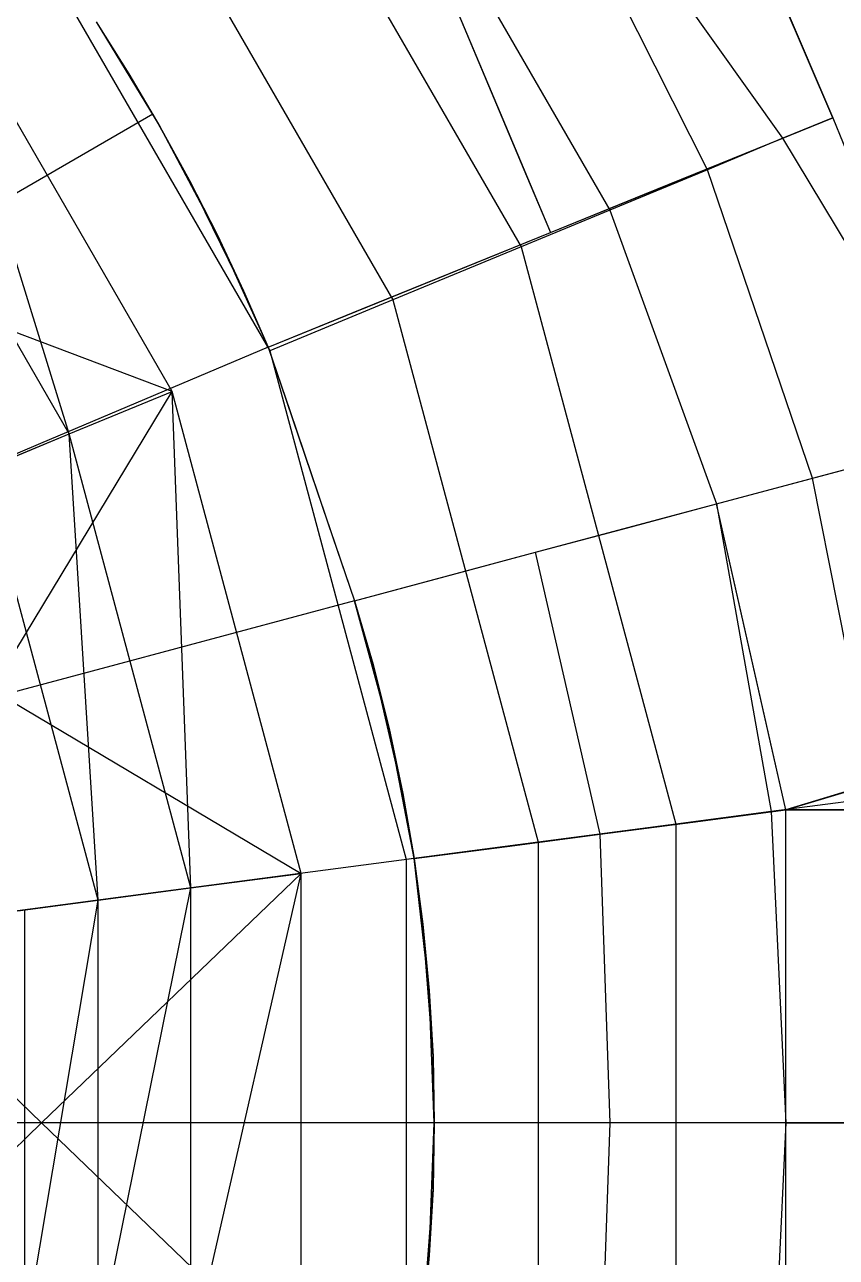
# Model space of a CAD drawing. Header units: millimetres. Extents: x -90 to 90, y -106 to 105.
# Drawn here: x 39.32 to 59.03, y -3.26 to 26.68 of the extents above; entities that cross this region are included whole.
import ezdxf

# ---------------------------------------------------------------- set-up
doc = ezdxf.new("R2010")
doc.units = ezdxf.units.MM
doc.header["$MEASUREMENT"] = 0
for name, color, linetype, true_color in [('1-CHJ_FG-O180x6', 116, 'Continuous', 0x008040), ('1-CHJ_FG-O219x8', 70, 'Continuous', 0x80ff00), ('1-CHJ_XG1-O245x8', 241, 'Continuous', 0xff969c), ('1-CHJ_XG2-O299x8', 33, 'Continuous', 0xc78d8d), ('1-CL-O351x10', 171, 'Continuous', 0x8080ff), ('1-TC_ZL-B500x300x12x16', 31, 'Continuous', 0xffc28c), ('1-TG_FG-O219x10', 140, 'Continuous', 0x00bcff), ('1-TG_HL-O299x8', 9, 'Continuous', 0xc4c4c4), ('1-TG_XG-O299x8', 12, 'Continuous', 0xb80000), ('1-TG_ZC1-O299x8', 140, 'Continuous', 0x00b2ff), ('1-TG_ZC2-O457x10', 84, 'Continuous', 0x25a025), ('1-XWM_L1-O402x10', 145, 'Continuous', 0x3e88b5), ('1-XWM_L2-O457x12', 20, 'Continuous', 0xf75c00), ('1-XWM_LG-O402x12', 111, 'Continuous', 0x7fffbf), ('1-XWM_LG2-O457x12', 61, 'Continuous', 0xe2fb99), ('1-XXZ-B800x800x35x35', 123, 'Continuous', 0x45e2af), ('1-YGZ-O600x20', 6, 'Continuous', 0xff00ff), ('1-YGZ-O800x30', 5, 'Continuous', 0x0000ff), ('1-ZHJ_FG1-O219x8', 125, 'Continuous', 0x3fbf7f), ('1-ZHJ_FG2-O325x10', 71, 'Continuous', 0xcdfe7a), ('1-ZHJ_XG1-O351x10', 15, 'Continuous', 0xbf3f3f), ('1-ZHJ_XG2-O457x14', 20, 'Continuous', 0xff5f11)]:
    doc.layers.add(name, color=color, linetype=linetype, true_color=true_color)

msp = doc.modelspace()

# ---------------------------------------------------------------- linework, layer by layer
at = {"layer": '1-CHJ_FG-O180x6'}
for p, q in [((57.76, 27.172, 20), (58.349, 25.792, 23)), ((58.349, 25.792, 23), (58.937, 24.412, 20))]:
    msp.add_line(p, q, dxfattribs=at)
at = {"layer": '1-CHJ_FG-O219x8'}
for p, q in [((49.772, 27.129, 20), (50.35, 25.754, 23)), ((50.35, 25.754, 23), (50.928, 24.378, 20)), ((50.928, 24.378, 20), (51.506, 23.003, 23)), ((51.506, 23.003, 23), (52.084, 21.628, 20)), ((52.084, 21.628, 23), (52.084, 21.628, 20))]:
    msp.add_line(p, q, dxfattribs=at)
at = {"layer": '1-CHJ_XG1-O245x8'}
for p, q in [((57.172, 28.552, 23), (58.349, 25.792, 23)), ((57.76, 27.172, 20), (58.937, 24.412, 20)), ((58.349, 25.792, 23), (58.937, 24.412, 23))]:
    msp.add_line(p, q, dxfattribs=at)
at = {"layer": '1-CHJ_XG2-O299x8'}
for p, q in [((49.194, 28.504, 23), (50.35, 25.754, 23)), ((49.772, 27.129, 20), (50.928, 24.378, 20)), ((50.35, 25.754, 23), (51.506, 23.003, 23)), ((50.928, 24.378, 20), (52.084, 21.628, 20)), ((51.506, 23.003, 23), (52.084, 21.628, 23))]:
    msp.add_line(p, q, dxfattribs=at)
at = {"layer": '1-CL-O351x10'}
for p, q in [((53.29, 7.013, 23), (51.725, 13.86, 23)), ((53.534, 0, 23), (53.29, 7.013, 23)), ((53.29, -7.013, 23), (53.534, 0, 23))]:
    msp.add_line(p, q, dxfattribs=at)
at = {"layer": '1-TC_ZL-B500x300x12x16'}
for p, q in [((42.435, 24.5, 23), (37.239, 21.5, 23)), ((45.232, 18.844, 23), (39.707, 16.501, 23)), ((39.707, 16.501, 23), (34.184, 14.159, 23)), ((47.33, 12.682, 23), (41.535, 11.129, 23)), ((41.535, 11.129, 23), (35.739, 9.576, 23)), ((48.779, 6.422, 23), (42.632, 5.613, 23)), ((42.632, 5.613, 23), (36.683, 4.829, 23)), ((42.999, 0, 23), (37, 0, 23)), ((49.266, 0, 23), (42.999, 0, 23))]:
    msp.add_line(p, q, dxfattribs=at)
at = {"layer": '1-TG_FG-O219x10'}
for p, q in [((36.77, 15.231, 42.118), (40.403, 16.736, 45.218)), ((40.403, 16.736, 42.118), (40.403, 16.736, 45.218)), ((39.153, 5.155, 42.118), (43.358, 5.708, 45.218)), ((43.358, 5.708, 42.118), (43.358, 5.708, 45.218))]:
    msp.add_line(p, q, dxfattribs=at)
at = {"layer": '1-TG_HL-O299x8'}
for p, q in [((40.403, 16.736, 42.118), (34.695, 26.623, 42.118)), ((43.358, 5.708, 42.118), (40.403, 16.736, 42.118)), ((41.105, 5.412, 38.69), (38.304, 15.866, 38.69)), ((43.358, -5.708, 42.118), (43.358, 5.708, 42.118)), ((41.105, -5.412, 38.69), (41.105, 5.412, 38.69)), ((39.323, -5.177, 34.991), (39.323, 5.177, 34.991))]:
    msp.add_line(p, q, dxfattribs=at)
at = {"layer": '1-TG_XG-O299x8'}
for p, q in [((40.403, 16.736, 45.218), (42.9, 17.77, 45.218)), ((36.77, 15.231, 42.118), (40.403, 16.736, 42.118)), ((36.77, 15.231, 45.218), (40.403, 16.736, 45.218)), ((43.358, 5.708, 45.218), (46.037, 6.061, 45.218)), ((39.153, 5.155, 42.118), (43.358, 5.708, 42.118)), ((39.153, 5.155, 45.218), (43.358, 5.708, 45.218))]:
    msp.add_line(p, q, dxfattribs=at)
at = {"layer": '1-TG_ZC1-O299x8'}
for p, q in [((40.403, 16.736, 42.118), (36.839, 28.268, 45.218)), ((43.358, 5.708, 42.118), (42.9, 17.77, 45.218)), ((41.105, 5.412, 38.69), (40.403, 16.736, 42.118)), ((43.358, -5.708, 42.118), (46.037, 6.061, 45.218)), ((41.105, -5.412, 38.69), (43.358, 5.708, 42.118)), ((39.323, -5.177, 34.991), (41.105, 5.412, 38.69))]:
    msp.add_line(p, q, dxfattribs=at)
at = {"layer": '1-TG_ZC2-O457x10'}
for p, q in [((42.9, 17.77, 45.218), (36.839, 28.268, 45.218)), ((42.9, 17.77, 45.218), (34.93, 20.772, 45.218)), ((38.524, 10.524, 45.218), (42.9, 17.77, 45.218)), ((46.037, 6.061, 45.218), (42.9, 17.77, 45.218)), ((38.524, 10.524, 45.218), (46.037, 6.061, 45.218)), ((46.037, 6.061, 45.218), (39.733, 0, 45.218)), ((46.037, -6.061, 45.218), (46.037, 6.061, 45.218)), ((39.733, 0, 45.218), (34.947, 4.601, 45.218)), ((39.733, 0, 45.218), (34.947, -4.601, 45.218)), ((46.037, -6.061, 45.218), (39.733, 0, 45.218))]:
    msp.add_line(p, q, dxfattribs=at)
at = {"layer": '1-XWM_L1-O402x10'}
for p, q in [((45.966, 35.271, 33.113), (53.529, 22.172, 33.113)), ((44.114, 33.85, 32.06), (51.372, 21.279, 32.06)), ((58.937, 24.412, 29.052), (55.407, 32.692, 30.291)), ((41.442, 31.8, 28.153), (48.261, 19.99, 28.153)), ((57.724, 23.92, 29.566), (52.382, 31.439, 31.358)), ((38.874, 29.829, 24.123), (45.27, 18.751, 24.123)), ((58.937, 24.412, 29.052), (57.724, 23.92, 29.566)), ((58.937, 24.412, 29.052), (62.109, 16.642, 28.033)), ((57.724, 23.92, 29.566), (55.895, 23.152, 33)), ((62.109, 16.642, 28.033), (57.724, 23.92, 29.566)), ((53.529, 22.172, 33.113), (56.12, 15.037, 33.113)), ((51.372, 21.279, 32.06), (55.129, 7.258, 32.06)), ((48.261, 19.99, 28.153), (51.79, 6.818, 28.153)), ((45.27, 18.751, 24.123), (48.581, 6.396, 24.123)), ((58.445, 15.66, 32.999), (62.109, 16.642, 28.033)), ((56.12, 15.037, 33.113), (57.443, 7.563, 33.113)), ((57.443, 7.563, 33.113), (57.802, 0, 33.113)), ((55.129, 7.258, 32.06), (55.129, -7.258, 32.06)), ((51.79, 6.818, 28.153), (51.79, -6.818, 28.153)), ((48.581, 6.396, 24.123), (48.581, -6.396, 24.123)), ((57.802, 0, 33.113), (57.443, -7.563, 33.113))]:
    msp.add_line(p, q, dxfattribs=at)
at = {"layer": '1-XWM_L2-O457x12'}
for p, q in [((55.895, 23.152, 33), (51.874, 31.134, 33)), ((55.895, 23.152, 33), (53.529, 22.172, 33.113)), ((58.445, 15.66, 32.999), (55.895, 23.152, 33)), ((53.529, 22.172, 33.113), (51.372, 21.279, 32.06)), ((51.372, 21.279, 32.06), (48.261, 19.99, 28.153)), ((48.261, 19.99, 28.153), (45.27, 18.751, 24.123)), ((59.982, 7.897, 33), (58.445, 15.66, 32.999)), ((59.982, 7.897, 33), (57.443, 7.563, 33.113)), ((57.443, 7.563, 33.113), (55.129, 7.258, 32.06)), ((55.129, 7.258, 32.06), (51.79, 6.818, 28.153)), ((51.79, 6.818, 28.153), (48.581, 6.396, 24.123))]:
    msp.add_line(p, q, dxfattribs=at)
at = {"layer": '1-XWM_LG-O402x12'}
for p, q in [((58.937, 24.412, 29.052), (58.937, 24.412, 23)), ((45.232, 18.844, 23), (45.27, 18.751, 24.123)), ((48.779, 6.422, 23), (48.581, 6.396, 24.123))]:
    msp.add_line(p, q, dxfattribs=at)
at = {"layer": '1-XWM_LG2-O457x12'}
for p, q in [((56.12, 15.037, 23), (56.12, 15.037, 33.113)), ((57.802, 7.605, 23), (57.443, 7.563, 33.113)), ((57.802, 0, 23), (57.802, 0, 20)), ((57.802, 0, 23), (57.802, 0, 33.113))]:
    msp.add_line(p, q, dxfattribs=at)
at = {"layer": '1-XXZ-B800x800x35x35'}
for p, q in [((58.937, 24.413, 11.4), (58.937, 24.412, 20)), ((58.937, 24.412, 23), (58.937, 24.412, 20)), ((45.232, 18.844, 23), (45.232, 18.844, 20)), ((45.232, 18.844, 11.4), (45.232, 18.844, 20))]:
    msp.add_line(p, q, dxfattribs=at)
at = {"layer": '1-YGZ-O600x20'}
for p, q in [((40.403, 16.736, 42.118), (42.9, 17.77, 45.218)), ((38.304, 15.866, 38.69), (40.403, 16.736, 42.118)), ((57.802, 7.605, 20), (57.802, 7.605, 23)), ((57.802, 7.605), (57.802, 7.605, 20)), ((48.779, 6.422, 20), (48.779, 6.422, 23)), ((48.779, 6.422), (48.779, 6.422, 20)), ((43.358, 5.708, 42.118), (46.037, 6.061, 45.218)), ((41.105, 5.412, 38.69), (43.358, 5.708, 42.118)), ((39.323, 5.177, 34.991), (41.105, 5.412, 38.69))]:
    msp.add_line(p, q, dxfattribs=at)
at = {"layer": '1-YGZ-O800x30'}
for p, q in [((56.12, 15.037, 20), (56.12, 15.037, 23)), ((56.12, 15.037), (56.12, 15.037, 20)), ((47.33, 12.682, 20), (47.33, 12.682, 23)), ((47.33, 12.682), (47.33, 12.682, 20))]:
    msp.add_line(p, q, dxfattribs=at)
at = {"layer": '1-ZHJ_FG1-O219x8'}
for p, q in [((45.232, 18.844, 20), (45.756, 17.303, 23)), ((45.756, 17.303, 23), (46.281, 15.763, 20)), ((46.281, 15.763, 20), (46.806, 14.223, 23)), ((56.12, 15.037, 20), (59.115, 15.84, 23)), ((53.923, 14.449, 23), (56.12, 15.037, 20)), ((56.541, 13.179, 23), (56.12, 15.037, 20)), ((51.725, 13.86, 20), (53.923, 14.449, 23)), ((46.806, 14.223, 23), (47.33, 12.682, 20)), ((49.528, 13.271, 23), (51.725, 13.86, 20)), ((51.725, 13.86, 23), (51.725, 13.86, 20)), ((47.33, 12.682, 20), (49.528, 13.271, 23)), ((56.961, 11.321, 20), (56.541, 13.179, 23)), ((47.33, 12.682, 20), (47.78, 11.138, 23)), ((47.78, 11.138, 23), (48.172, 9.579, 20)), ((57.381, 9.463, 23), (56.961, 11.321, 20)), ((48.172, 9.579, 20), (48.506, 8.006, 23)), ((57.802, 7.605, 20), (57.381, 9.463, 23)), ((57.802, 7.605, 20), (60.376, 8.384, 23)), ((48.506, 8.006, 23), (48.779, 6.422, 20)), ((55.546, 7.309, 23), (57.802, 7.605, 20)), ((57.802, 5.704, 23), (57.802, 7.605, 20)), ((57.802, 7.605, 20), (60.376, 7.605, 23)), ((53.29, 7.013, 20), (55.546, 7.309, 23)), ((51.035, 6.718, 23), (53.29, 7.013, 20)), ((53.29, 7.013, 23), (53.29, 7.013, 20)), ((48.779, 6.422, 20), (51.035, 6.718, 23)), ((48.779, 6.422, 20), (48.992, 4.825, 23)), ((57.802, 3.802, 20), (57.802, 5.704, 23)), ((48.992, 4.825, 23), (49.144, 3.22, 20)), ((57.802, 1.901, 23), (57.802, 3.802, 20)), ((49.144, 3.22, 20), (49.236, 1.611, 23)), ((57.802, 0, 20), (57.802, 1.901, 23)), ((49.236, 1.611, 23), (49.266, 0, 20)), ((49.266, 0, 20), (49.236, -1.611, 23)), ((51.4, 0, 23), (49.266, 0, 20)), ((53.534, 0, 20), (51.4, 0, 23)), ((53.534, 0, 23), (53.534, 0, 20)), ((55.668, 0, 23), (53.534, 0, 20)), ((57.802, 0, 20), (55.668, 0, 23)), ((57.802, -1.901, 23), (57.802, 0, 20)), ((57.802, 0, 20), (60.376, 0, 23)), ((49.236, -1.611, 23), (49.144, -3.22, 20)), ((57.802, -3.802, 20), (57.802, -1.901, 23)), ((49.144, -3.22, 20), (48.992, -4.825, 23))]:
    msp.add_line(p, q, dxfattribs=at)
at = {"layer": '1-ZHJ_FG2-O325x10'}
for p, q in [((41.056, 26.747, 20), (41.851, 25.485, 23)), ((41.851, 25.485, 23), (42.607, 24.199, 20)), ((56.653, 23.484, 23), (58.937, 24.412, 20)), ((42.607, 24.199, 20), (43.324, 22.891, 23)), ((54.368, 22.556, 20), (56.653, 23.484, 23)), ((43.324, 22.891, 23), (44.001, 21.562, 20)), ((52.084, 21.628, 23), (54.368, 22.556, 20)), ((44.001, 21.562, 20), (44.637, 20.212, 23)), ((49.8, 20.7, 20), (52.084, 21.628, 23)), ((47.516, 19.772, 23), (49.8, 20.7, 20)), ((44.637, 20.212, 23), (45.232, 18.844, 20)), ((45.232, 18.844, 20), (47.516, 19.772, 23))]:
    msp.add_line(p, q, dxfattribs=at)
at = {"layer": '1-ZHJ_XG1-O351x10'}
for p, q in [((45.232, 18.844, 23), (45.756, 17.303, 23)), ((45.232, 18.844, 20), (46.281, 15.763, 20)), ((45.756, 17.303, 23), (46.806, 14.223, 23)), ((56.12, 15.037, 20), (62.109, 16.642, 20)), ((46.281, 15.763, 20), (47.33, 12.682, 20)), ((56.12, 15.037, 23), (59.115, 15.84, 23)), ((51.725, 13.86, 20), (56.12, 15.037, 20)), ((53.923, 14.449, 23), (56.12, 15.037, 23)), ((56.541, 13.179, 23), (56.12, 15.037, 23)), ((56.961, 11.321, 20), (56.12, 15.037, 20)), ((51.725, 13.86, 23), (53.923, 14.449, 23)), ((46.806, 14.223, 23), (47.33, 12.682, 23)), ((47.33, 12.682, 20), (51.725, 13.86, 20)), ((49.528, 13.271, 23), (51.725, 13.86, 23)), ((47.33, 12.682, 23), (49.528, 13.271, 23)), ((57.381, 9.463, 23), (56.541, 13.179, 23)), ((48.172, 9.579, 20), (47.33, 12.682, 20)), ((47.78, 11.138, 23), (47.33, 12.682, 23)), ((48.506, 8.006, 23), (47.78, 11.138, 23)), ((57.802, 7.605, 20), (56.961, 11.321, 20)), ((48.779, 6.422, 20), (48.172, 9.579, 20)), ((57.802, 7.605, 23), (57.381, 9.463, 23)), ((62.95, 9.164, 20), (57.802, 7.605, 20)), ((60.376, 8.384, 23), (57.802, 7.605, 23)), ((48.779, 6.422, 23), (48.506, 8.006, 23)), ((57.802, 7.605, 20), (53.29, 7.013, 20)), ((57.802, 7.605, 23), (55.546, 7.309, 23)), ((60.376, 7.605, 23), (57.802, 7.605, 23)), ((62.95, 7.605, 20), (57.802, 7.605, 20)), ((57.802, 3.802, 20), (57.802, 7.605, 20)), ((57.802, 5.704, 23), (57.802, 7.605, 23)), ((55.546, 7.309, 23), (53.29, 7.013, 23)), ((53.29, 7.013, 20), (48.779, 6.422, 20)), ((53.29, 7.013, 23), (51.035, 6.718, 23)), ((51.035, 6.718, 23), (48.779, 6.422, 23)), ((49.144, 3.22, 20), (48.779, 6.422, 20)), ((48.992, 4.825, 23), (48.779, 6.422, 23)), ((57.802, 1.901, 23), (57.802, 5.704, 23)), ((49.236, 1.611, 23), (48.992, 4.825, 23)), ((57.802, 0, 20), (57.802, 3.802, 20)), ((49.266, 0, 20), (49.144, 3.22, 20)), ((57.802, 0, 23), (57.802, 1.901, 23)), ((49.266, 0, 23), (49.236, 1.611, 23)), ((49.144, -3.22, 20), (49.266, 0, 20)), ((53.534, 0, 20), (49.266, 0, 20)), ((51.4, 0, 23), (49.266, 0, 23)), ((53.534, 0, 23), (51.4, 0, 23)), ((57.802, 0, 20), (53.534, 0, 20)), ((55.668, 0, 23), (53.534, 0, 23)), ((57.802, 0, 23), (55.668, 0, 23)), ((62.95, 0, 20), (57.802, 0, 20)), ((60.376, 0, 23), (57.802, 0, 23)), ((57.802, -3.802, 20), (57.802, 0, 20)), ((57.802, -1.901, 23), (57.802, 0, 23)), ((49.236, -1.611, 23), (49.266, 0, 23)), ((48.992, -4.825, 23), (49.236, -1.611, 23)), ((57.802, -5.704, 23), (57.802, -1.901, 23)), ((48.779, -6.422, 20), (49.144, -3.22, 20))]:
    msp.add_line(p, q, dxfattribs=at)
at = {"layer": '1-ZHJ_XG2-O457x14'}
for p, q in [((41.056, 26.747, 20), (42.607, 24.199, 20)), ((41.056, 26.747, 23), (41.851, 25.485, 23)), ((42.435, 24.5, 23), (41.851, 25.485, 23)), ((42.435, 24.5, 23), (43.324, 22.891, 23)), ((54.368, 22.556, 20), (58.937, 24.412, 20)), ((56.653, 23.484, 23), (58.937, 24.412, 23)), ((42.607, 24.199, 20), (44.001, 21.562, 20)), ((52.084, 21.628, 23), (56.653, 23.484, 23)), ((43.324, 22.891, 23), (44.637, 20.212, 23)), ((52.084, 21.628, 20), (54.368, 22.556, 20)), ((44.001, 21.562, 20), (45.232, 18.844, 20)), ((47.516, 19.772, 23), (52.084, 21.628, 23)), ((49.8, 20.7, 20), (52.084, 21.628, 20)), ((45.232, 18.844, 20), (49.8, 20.7, 20)), ((44.637, 20.212, 23), (45.232, 18.844, 23)), ((45.232, 18.844, 23), (47.516, 19.772, 23))]:
    msp.add_line(p, q, dxfattribs=at)

doc.saveas('drawing.dxf')
